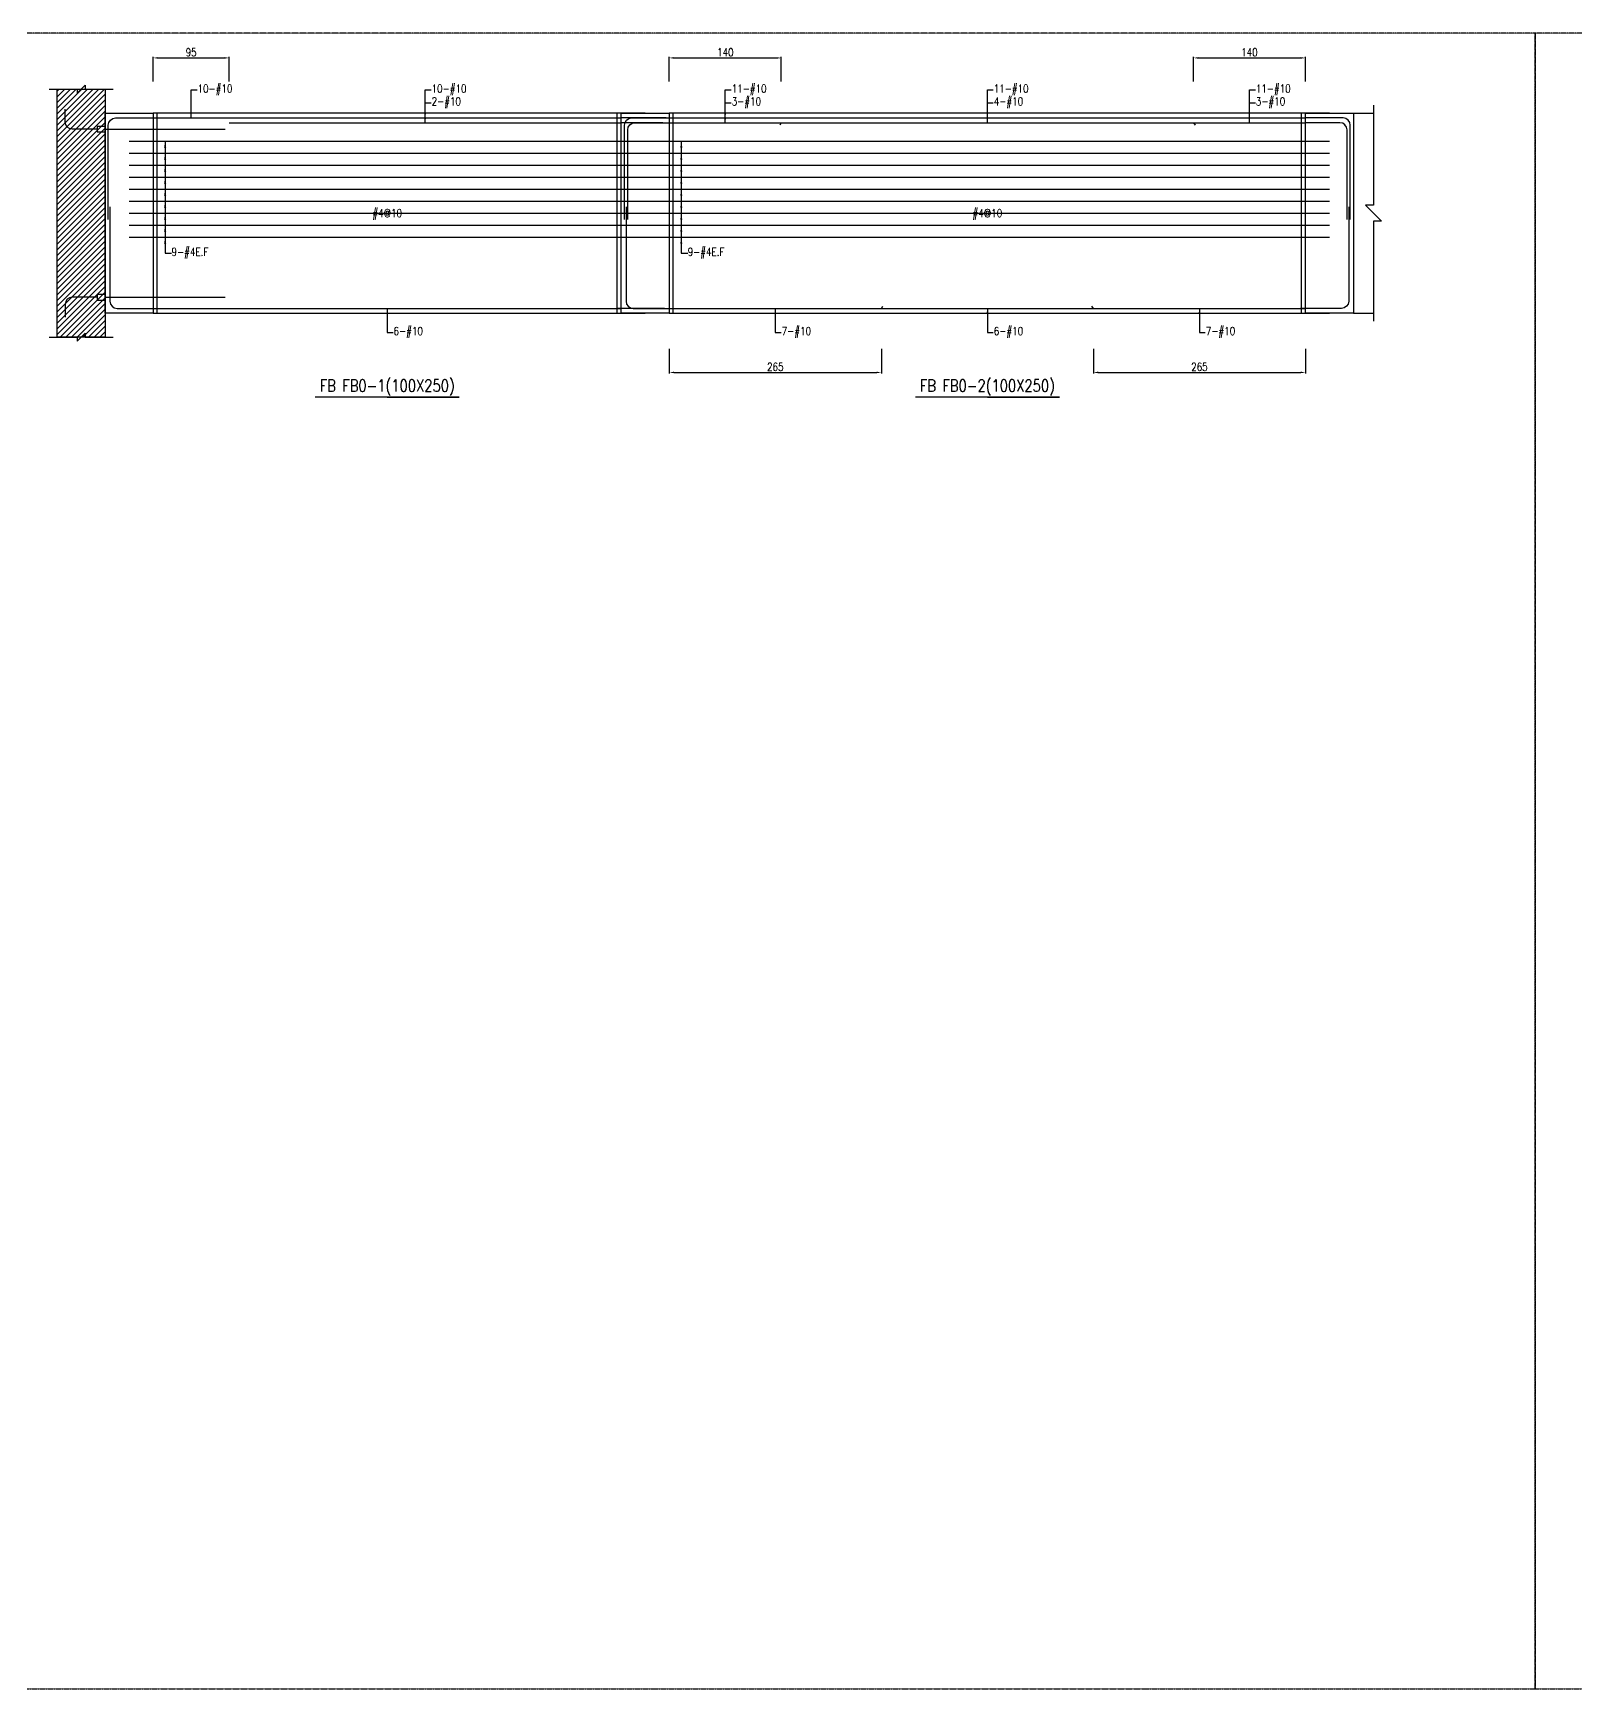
# Model space of a CAD drawing. Header units: millimetres. Extents: x 0 to 84580, y -12276 to 4373.
# Drawn here: x 7810 to 9738, y 0 to 2069 of the extents above; entities that cross this region are included whole.
import ezdxf
from ezdxf.enums import TextEntityAlignment as Align

# ---------------------------------------------------------------- set-up
doc = ezdxf.new("R2010")
doc.units = ezdxf.units.MM
doc.header["$MEASUREMENT"] = 0
doc.linetypes.add('CENTER', pattern=[2, 1.25, -0.25, 0.25, -0.25])
for name, color, linetype in [('S-DIM', 2, 'Continuous'), ('S-GRID', 1, 'CENTER'), ('S-LEADER', 2, 'Continuous'), ('S-RC', 130, 'Continuous'), ('S-REINF', 6, 'Continuous'), ('S-TEXT', 2, 'Continuous'), ('連續壁', 2, 'Continuous')]:
    doc.layers.add(name, color=color, linetype=linetype)
doc.styles.add('CS4', font='romans.shx', dxfattribs={"width": 0.8, "bigfont": 'lsp.shx'})
doc.styles.get("Standard").update_dxf_attribs({"font": 'arial.ttf'})
doc.dimstyles.new('ISO-25', dxfattribs={"dimtxt": 2.5, "dimasz": 2.5, "dimexe": 1.25, "dimexo": 0.625, "dimtad": 1, "dimtxsty": 'Standard', "dimcen": 2.5, "dimadec": 0, "dimazin": 0, "dimtfac": 1, "dimtmove": 0, "dimatfit": 3, "dimfxl": 0, "dimarcsym": 0})

# ---------------------------------------------------------------- blocks, each defined once
blk = doc.blocks.new('*D68')
at = {"layer": 'DEFPOINTS', "color": 0, "transparency": 16777216}
for p in [(8055.1, 2038), (7960.1, 2008), (8055.1, 2008)]:
    blk.add_point(p, dxfattribs=at)
at = {"layer": 'S-DIM', "color": 0, "lineweight": -2, "transparency": 16777216}
for p, q in [((7960.1, 2008.625), (7960.1, 2039.25)), ((7966.1, 2038), (8049.1, 2038)), ((8055.1, 2008.625), (8055.1, 2039.25))]:
    blk.add_line(p, q, dxfattribs=at)
at = {"layer": 'S-DIM', "color": 0, "transparency": 16777216}
for points in [[(7966.1, 2039), (7966.1, 2037), (7960.1, 2038)], [(8049.1, 2039), (8049.1, 2037), (8055.1, 2038)]]:
    blk.add_solid(points, dxfattribs=at)
at = {"layer": 'S-DIM', "color": 0, "transparency": 16777216, "insert": (8007.6, 2045), "char_height": 10, "attachment_point": 5, "style": 'CS4'}
blk.add_mtext('95', dxfattribs=at)
blk = doc.blocks.new('*D69')
at = {"layer": 'DEFPOINTS', "color": 0, "transparency": 16777216}
for p in [(8745.1, 2038), (8605.1, 2008), (8745.1, 2008)]:
    blk.add_point(p, dxfattribs=at)
at = {"layer": 'S-DIM', "color": 0, "lineweight": -2, "transparency": 16777216}
for p, q in [((8605.1, 2008.625), (8605.1, 2039.25)), ((8611.1, 2038), (8739.1, 2038)), ((8745.1, 2008.625), (8745.1, 2039.25))]:
    blk.add_line(p, q, dxfattribs=at)
at = {"layer": 'S-DIM', "color": 0, "transparency": 16777216}
for points in [[(8611.1, 2039), (8611.1, 2037), (8605.1, 2038)], [(8739.1, 2039), (8739.1, 2037), (8745.1, 2038)]]:
    blk.add_solid(points, dxfattribs=at)
at = {"layer": 'S-DIM', "color": 0, "transparency": 16777216, "insert": (8675.1, 2045), "char_height": 10, "attachment_point": 5, "style": 'CS4'}
blk.add_mtext('140', dxfattribs=at)
blk = doc.blocks.new('*D70')
at = {"layer": 'DEFPOINTS', "color": 0, "transparency": 16777216}
for p in [(9400.1, 2038), (9260.1, 2008), (9400.1, 2008)]:
    blk.add_point(p, dxfattribs=at)
at = {"layer": 'S-DIM', "color": 0, "lineweight": -2, "transparency": 16777216}
for p, q in [((9260.1, 2008.625), (9260.1, 2039.25)), ((9266.1, 2038), (9394.1, 2038)), ((9400.1, 2008.625), (9400.1, 2039.25))]:
    blk.add_line(p, q, dxfattribs=at)
at = {"layer": 'S-DIM', "color": 0, "transparency": 16777216}
for points in [[(9266.1, 2039), (9266.1, 2037), (9260.1, 2038)], [(9394.1, 2039), (9394.1, 2037), (9400.1, 2038)]]:
    blk.add_solid(points, dxfattribs=at)
at = {"layer": 'S-DIM', "color": 0, "transparency": 16777216, "insert": (9330.1, 2045), "char_height": 10, "attachment_point": 5, "style": 'CS4'}
blk.add_mtext('140', dxfattribs=at)
blk = doc.blocks.new('*D71')
at = {"layer": 'DEFPOINTS', "color": 0, "transparency": 16777216}
for p in [(8605.1, 1675), (8870.1, 1675), (8870.1, 1645)]:
    blk.add_point(p, dxfattribs=at)
at = {"layer": 'S-DIM', "color": 0, "lineweight": -2, "transparency": 16777216}
for p, q in [((8605.1, 1674.375), (8605.1, 1643.75)), ((8870.1, 1674.375), (8870.1, 1643.75)), ((8611.1, 1645), (8864.1, 1645))]:
    blk.add_line(p, q, dxfattribs=at)
at = {"layer": 'S-DIM', "color": 0, "transparency": 16777216}
for points in [[(8611.1, 1646), (8611.1, 1644), (8605.1, 1645)], [(8864.1, 1646), (8864.1, 1644), (8870.1, 1645)]]:
    blk.add_solid(points, dxfattribs=at)
at = {"layer": 'S-DIM', "color": 0, "transparency": 16777216, "insert": (8737.6, 1652), "char_height": 10, "attachment_point": 5, "style": 'CS4'}
blk.add_mtext('265', dxfattribs=at)
blk = doc.blocks.new('*D72')
at = {"layer": 'DEFPOINTS', "color": 0, "transparency": 16777216}
for p in [(9135.1, 1675), (9400.1, 1675), (9400.1, 1645)]:
    blk.add_point(p, dxfattribs=at)
at = {"layer": 'S-DIM', "color": 0, "lineweight": -2, "transparency": 16777216}
for p, q in [((9135.1, 1674.375), (9135.1, 1643.75)), ((9400.1, 1674.375), (9400.1, 1643.75)), ((9141.1, 1645), (9394.1, 1645))]:
    blk.add_line(p, q, dxfattribs=at)
at = {"layer": 'S-DIM', "color": 0, "transparency": 16777216}
for points in [[(9141.1, 1646), (9141.1, 1644), (9135.1, 1645)], [(9394.1, 1646), (9394.1, 1644), (9400.1, 1645)]]:
    blk.add_solid(points, dxfattribs=at)
at = {"layer": 'S-DIM', "color": 0, "transparency": 16777216, "insert": (9267.6, 1652), "char_height": 10, "attachment_point": 5, "style": 'CS4'}
blk.add_mtext('265', dxfattribs=at)

msp = doc.modelspace()

# ---------------------------------------------------------------- hatches: boundary and pattern name
at = {"layer": '連續壁'}
h = msp.add_hatch(dxfattribs=at)
h.set_pattern_fill('ANSI31', color=256, scale=40, style=0)
h.set_pattern_definition([(45, (7720.1, 250), (-3.535534, 3.535534), [])])
h.paths.add_polyline_path([(7900.1, 1689), (7840.1, 1689), (7840.1, 1999), (7900.1, 1999)], flags=16)

# ---------------------------------------------------------------- linework, layer by layer
for p, q in [((9460.1, 1969), (9485.1, 1969)), ((9460.1, 1719), (9485.1, 1719))]:
    msp.add_line(p, q)
at = {"layer": 'S-GRID'}
for points in [[(6458, 0), (9687, 0), (9687, 2069), (6458, 2069), (6458, 0)], [(9687, 0), (12916, 0), (12916, 2069), (9687, 2069), (9687, 0)]]:
    msp.add_lwpolyline(points, dxfattribs=at)
at = {"layer": 'S-RC'}
for points in [[(7830.1, 1999), (7865.1, 1998.993), (7865.099, 1993.993), (7875.101, 2003.991), (7875.1, 1998.991), (7910.1, 1998.984)], [(7900.1, 1689), (7840.1, 1689), (7840.1, 1999), (7900.1, 1999), (7900.1, 1689)], [(7960.1, 1719), (7900.1, 1719), (7900.1, 1969), (7960.1, 1969), (7960.1, 1719)], [(8575.1, 1969), (7960.1, 1969)], [(8605.1, 1719), (8545.1, 1719), (8545.1, 1969), (8605.1, 1969), (8605.1, 1719)], [(8605.1, 1719), (8545.1, 1719), (8545.1, 1969), (8605.1, 1969), (8605.1, 1719)], [(9430.1, 1969), (8605.1, 1969)], [(9460.1, 1719), (9400.1, 1719), (9400.1, 1969), (9460.1, 1969), (9460.1, 1719)], [(9485.1, 1979), (9485.1, 1854), (9475.1, 1854), (9495.1, 1834), (9485.1, 1834), (9485.1, 1709)], [(7900.1, 1952.5), (7890.1, 1952.5), (7890.1, 1945.5), (7900.1, 1945.5), (7900.1, 1952.5)], [(7900.1, 1949), (8050.1, 1949)], [(7900.1, 1742.5), (7890.1, 1742.5), (7890.1, 1735.5), (7900.1, 1735.5), (7900.1, 1742.5)], [(7900.1, 1739), (8050.1, 1739)], [(7960.1, 1719), (8575.1, 1719)], [(8605.1, 1719), (9430.1, 1719)], [(7830.1, 1689), (7865.1, 1688.993), (7865.099, 1683.993), (7875.101, 1693.991), (7875.1, 1688.991), (7910.1, 1688.984)], [(8252.6, 1614), (8342.6, 1614), (8162.6, 1614)], [(9002.6, 1614), (9092.6, 1614), (8912.6, 1614)]]:
    msp.add_lwpolyline(points, dxfattribs=at)
for points in [[(7890.1, 1949), (7859.1, 1949, -0.41421356), (7850.1, 1958), (7850.1, 1974)], [(7890.1, 1739), (7859.1, 1739, 0.41421356), (7850.1, 1730), (7850.1, 1714)]]:
    msp.add_lwpolyline(points, format="xyb", dxfattribs=at)
at = {"layer": 'S-REINF', "color": 1}
for points in [[(7965.1, 1719), (7965.1, 1969)], [(8540.1, 1719), (8540.1, 1969)], [(8610.1, 1719), (8610.1, 1969)], [(9395.1, 1719), (9395.1, 1969)], [(7930.1, 1934), (8575.1, 1934)], [(8575.1, 1934), (9430.1, 1934)], [(7930.1, 1919), (8575.1, 1919)], [(7930.1, 1904), (8575.1, 1904)], [(8575.1, 1919), (9430.1, 1919)], [(8575.1, 1904), (9430.1, 1904)], [(7930.1, 1889), (8575.1, 1889)], [(8575.1, 1889), (9430.1, 1889)], [(7930.1, 1874), (8575.1, 1874)], [(8575.1, 1874), (9430.1, 1874)], [(7930.1, 1859), (8575.1, 1859)], [(7930.1, 1844), (8575.1, 1844)], [(8575.1, 1859), (9430.1, 1859)], [(8575.1, 1844), (9430.1, 1844)], [(7930.1, 1829), (8575.1, 1829)], [(8575.1, 1829), (9430.1, 1829)], [(7930.1, 1814), (8575.1, 1814)], [(8575.1, 1814), (9430.1, 1814)]]:
    msp.add_lwpolyline(points, dxfattribs=at)
at = {"layer": 'S-REINF'}
for points in [[(7904.1, 1836), (7904.1, 1954, -0.41421356), (7913.1, 1963), (7960.1, 1963)], [(8549.1, 1836), (8549.1, 1954, -0.41421356), (8558.1, 1963), (8605.1, 1963)], [(8553.1, 1836), (8553.1, 1948, -0.41421356), (8562.1, 1957), (8605.1, 1957)], [(9456.1, 1836), (9456.1, 1954, 0.41421356), (9447.1, 1963), (9400.1, 1963)], [(9452.1, 1836), (9452.1, 1948, 0.41421356), (9443.1, 1957), (9400.1, 1957)], [(7906.1, 1852), (7906.1, 1734, 0.41421356), (7915.1, 1725), (7960.1, 1725)], [(8551.1, 1852), (8551.1, 1734, 0.41421356), (8560.1, 1725), (8605.1, 1725)], [(9454.1, 1852), (9454.1, 1734, -0.41421356), (9445.1, 1725), (9394.1, 1725)]]:
    msp.add_lwpolyline(points, format="xyb", dxfattribs=at)
for points in [[(7960.1, 1963), (8055.1, 1963)], [(8055.1, 1963), (8545.1, 1963)], [(8055.1, 1957), (8545.1, 1957)], [(8601.1, 1963), (8545.1, 1963)], [(8597.1, 1957), (8545.1, 1957)], [(8605.1, 1963), (8745.1, 1963)], [(8605.1, 1957), (8745.1, 1957)], [(8745.1, 1957), (8743.1, 1954)], [(8745.1, 1963), (9260.1, 1963)], [(8745.1, 1957), (9260.1, 1957)], [(9260.1, 1963), (9400.1, 1963)], [(9260.1, 1957), (9262.1, 1954)], [(9260.1, 1957), (9400.1, 1957)], [(7960.1, 1725), (8545.1, 1725)], [(8599.1, 1725), (8539.1, 1725)], [(8605.1, 1725), (8870.1, 1725)], [(8870.1, 1725), (8872.1, 1728)], [(8870.1, 1725), (9135.1, 1725)], [(9135.1, 1725), (9133.1, 1728)], [(9135.1, 1725), (9400.1, 1725)]]:
    msp.add_lwpolyline(points, dxfattribs=at)

# ---------------------------------------------------------------- texts
at = {"layer": 'S-LEADER', "char_height": 10, "attachment_point": 4, "style": 'CS4'}
for s, insert in [('10-#10', (8015.6, 1998)), ('2-#10', (8308.1, 1982)), ('10-#10', (8308.1, 1998)), ('3-#10', (8683.1, 1982)), ('11-#10', (8683.1, 1998)), ('4-#10', (9010.6, 1982)), ('11-#10', (9010.6, 1998)), ('3-#10', (9338.1, 1982)), ('11-#10', (9338.1, 1998)), ('6-#10', (8260.6, 1695)), ('7-#10', (8745.6, 1695)), ('6-#10', (9010.6, 1695)), ('7-#10', (9275.6, 1695))]:
    msp.add_mtext(s, dxfattribs=dict(at, insert=insert))
at = {"layer": 'S-LEADER', "color": 3, "char_height": 10, "attachment_point": 4, "style": 'CS4'}
for insert in [(7983.1, 1794), (8628.1, 1794)]:
    msp.add_mtext('9-#4E.F', dxfattribs=dict(at, insert=insert))
at = {"layer": 'S-RC', "style": 'CS4', "width": 0.8}
for s, p in [('FB FB0-1(100X250)', (8252.6, 1621)), ('FB FB0-2(100X250)', (9002.6, 1621))]:
    msp.add_text(s, height=15, dxfattribs=at).set_placement(p, align=Align.CENTER)
at = {"layer": 'S-TEXT', "color": 1, "style": 'CS4', "width": 0.8}
for p in [(8252.6, 1839), (9002.6, 1839)]:
    msp.add_text('#4@10', height=10, dxfattribs=at).set_placement(p, align=Align.CENTER)

# ---------------------------------------------------------------- dimensions: what is measured, and where the dimension line sits
at = {"layer": 'S-DIM'}
for p1, p2, distance, picture, middle in [((7960.1, 2008), (8055.1, 2008), 30, '*D68', (8007.6, 2045)), ((8605.1, 2008), (8745.1, 2008), 30, '*D69', (8675.1, 2045)), ((9260.1, 2008), (9400.1, 2008), 30, '*D70', (9330.1, 2045)), ((8605.1, 1675), (8870.1, 1675), -30, '*D71', (8737.6, 1652)), ((9135.1, 1675), (9400.1, 1675), -30, '*D72', (9267.6, 1652))]:
    dim = msp.add_aligned_dim(p1=p1, p2=p2, distance=distance, dimstyle='ISO-25', override={"dimtxt": 10, "dimasz": 6, "dimgap": 2, "dimtxsty": 'CS4'}, dxfattribs=at)
    dim.commit()
    dim.dimension.update_dxf_attribs({"geometry": picture, "text_midpoint": middle})

# ---------------------------------------------------------------- leaders
at = {"layer": 'S-LEADER', "annotation_type": 0, "has_hookline": 1, "hookline_direction": 0}
for points, override, text_width in [([(8007.6, 1963), (8007.6, 1998), (8014.975, 1998)], {"dimasz": 6, "dimtad": 0}, 44.952), ([(8300.1, 1963), (8300.1, 1998), (8307.475, 1998)], {"dimasz": 6, "dimtad": 0}, 44.952), ([(8675.1, 1963), (8675.1, 1998), (8682.475, 1998)], {"dimasz": 6, "dimtad": 0}, 44.952), ([(9002.6, 1963), (9002.6, 1998), (9009.975, 1998)], {"dimasz": 6, "dimtad": 0}, 44.952), ([(9330.1, 1963), (9330.1, 1998), (9337.475, 1998)], {"dimasz": 6, "dimtad": 0}, 44.952), ([(8300.1, 1957), (8300.1, 1982), (8307.475, 1982)], {"dimasz": 6, "dimtad": 0}, 38.476), ([(8675.1, 1957), (8675.1, 1982), (8682.475, 1982)], {"dimasz": 6, "dimtad": 0}, 38.476), ([(9002.6, 1957), (9002.6, 1982), (9009.975, 1982)], {"dimasz": 6, "dimtad": 0}, 38.476), ([(9330.1, 1957), (9330.1, 1982), (9337.475, 1982)], {"dimasz": 6, "dimtad": 0}, 38.476), ([(7975.1, 1814), (7975.1, 1794), (7982.475, 1794)], {"dimasz": 8, "dimtad": 0}, 49.524), ([(8620.1, 1814), (8620.1, 1794), (8627.475, 1794)], {"dimasz": 8, "dimtad": 0}, 49.524), ([(8252.6, 1725), (8252.6, 1695), (8259.975, 1695)], {"dimasz": 6, "dimtad": 0}, 38.095), ([(8737.6, 1725), (8737.6, 1695), (8744.975, 1695)], {"dimasz": 6, "dimtad": 0}, 38.476), ([(9002.6, 1725), (9002.6, 1695), (9009.975, 1695)], {"dimasz": 6, "dimtad": 0}, 38.095), ([(9267.6, 1725), (9267.6, 1695), (9274.975, 1695)], {"dimasz": 6, "dimtad": 0}, 38.476)]:
    msp.add_leader(points, dimstyle='ISO-25', override=override, dxfattribs=dict(at, text_width=text_width))
at = {"layer": 'S-LEADER'}
for points in [[(7975.1, 1934), (7975.1, 1794), (7983.1, 1794)], [(8620.1, 1934), (8620.1, 1794), (8628.1, 1794)], [(7975.1, 1919), (7975.1, 1794), (7983.1, 1794)], [(7975.1, 1904), (7975.1, 1794), (7983.1, 1794)], [(8620.1, 1919), (8620.1, 1794), (8628.1, 1794)], [(8620.1, 1904), (8620.1, 1794), (8628.1, 1794)], [(7975.1, 1889), (7975.1, 1794), (7983.1, 1794)], [(8620.1, 1889), (8620.1, 1794), (8628.1, 1794)], [(7975.1, 1874), (7975.1, 1794), (7983.1, 1794)], [(8620.1, 1874), (8620.1, 1794), (8628.1, 1794)], [(7975.1, 1859), (7975.1, 1794), (7983.1, 1794)], [(7975.1, 1844), (7975.1, 1794), (7983.1, 1794)], [(8620.1, 1859), (8620.1, 1794), (8628.1, 1794)], [(8620.1, 1844), (8620.1, 1794), (8628.1, 1794)], [(7975.1, 1829), (7975.1, 1794), (7983.1, 1794)], [(8620.1, 1829), (8620.1, 1794), (8628.1, 1794)]]:
    msp.add_leader(points, dimstyle='ISO-25', override={"dimasz": 8}, dxfattribs=at)

doc.saveas('drawing.dxf')
